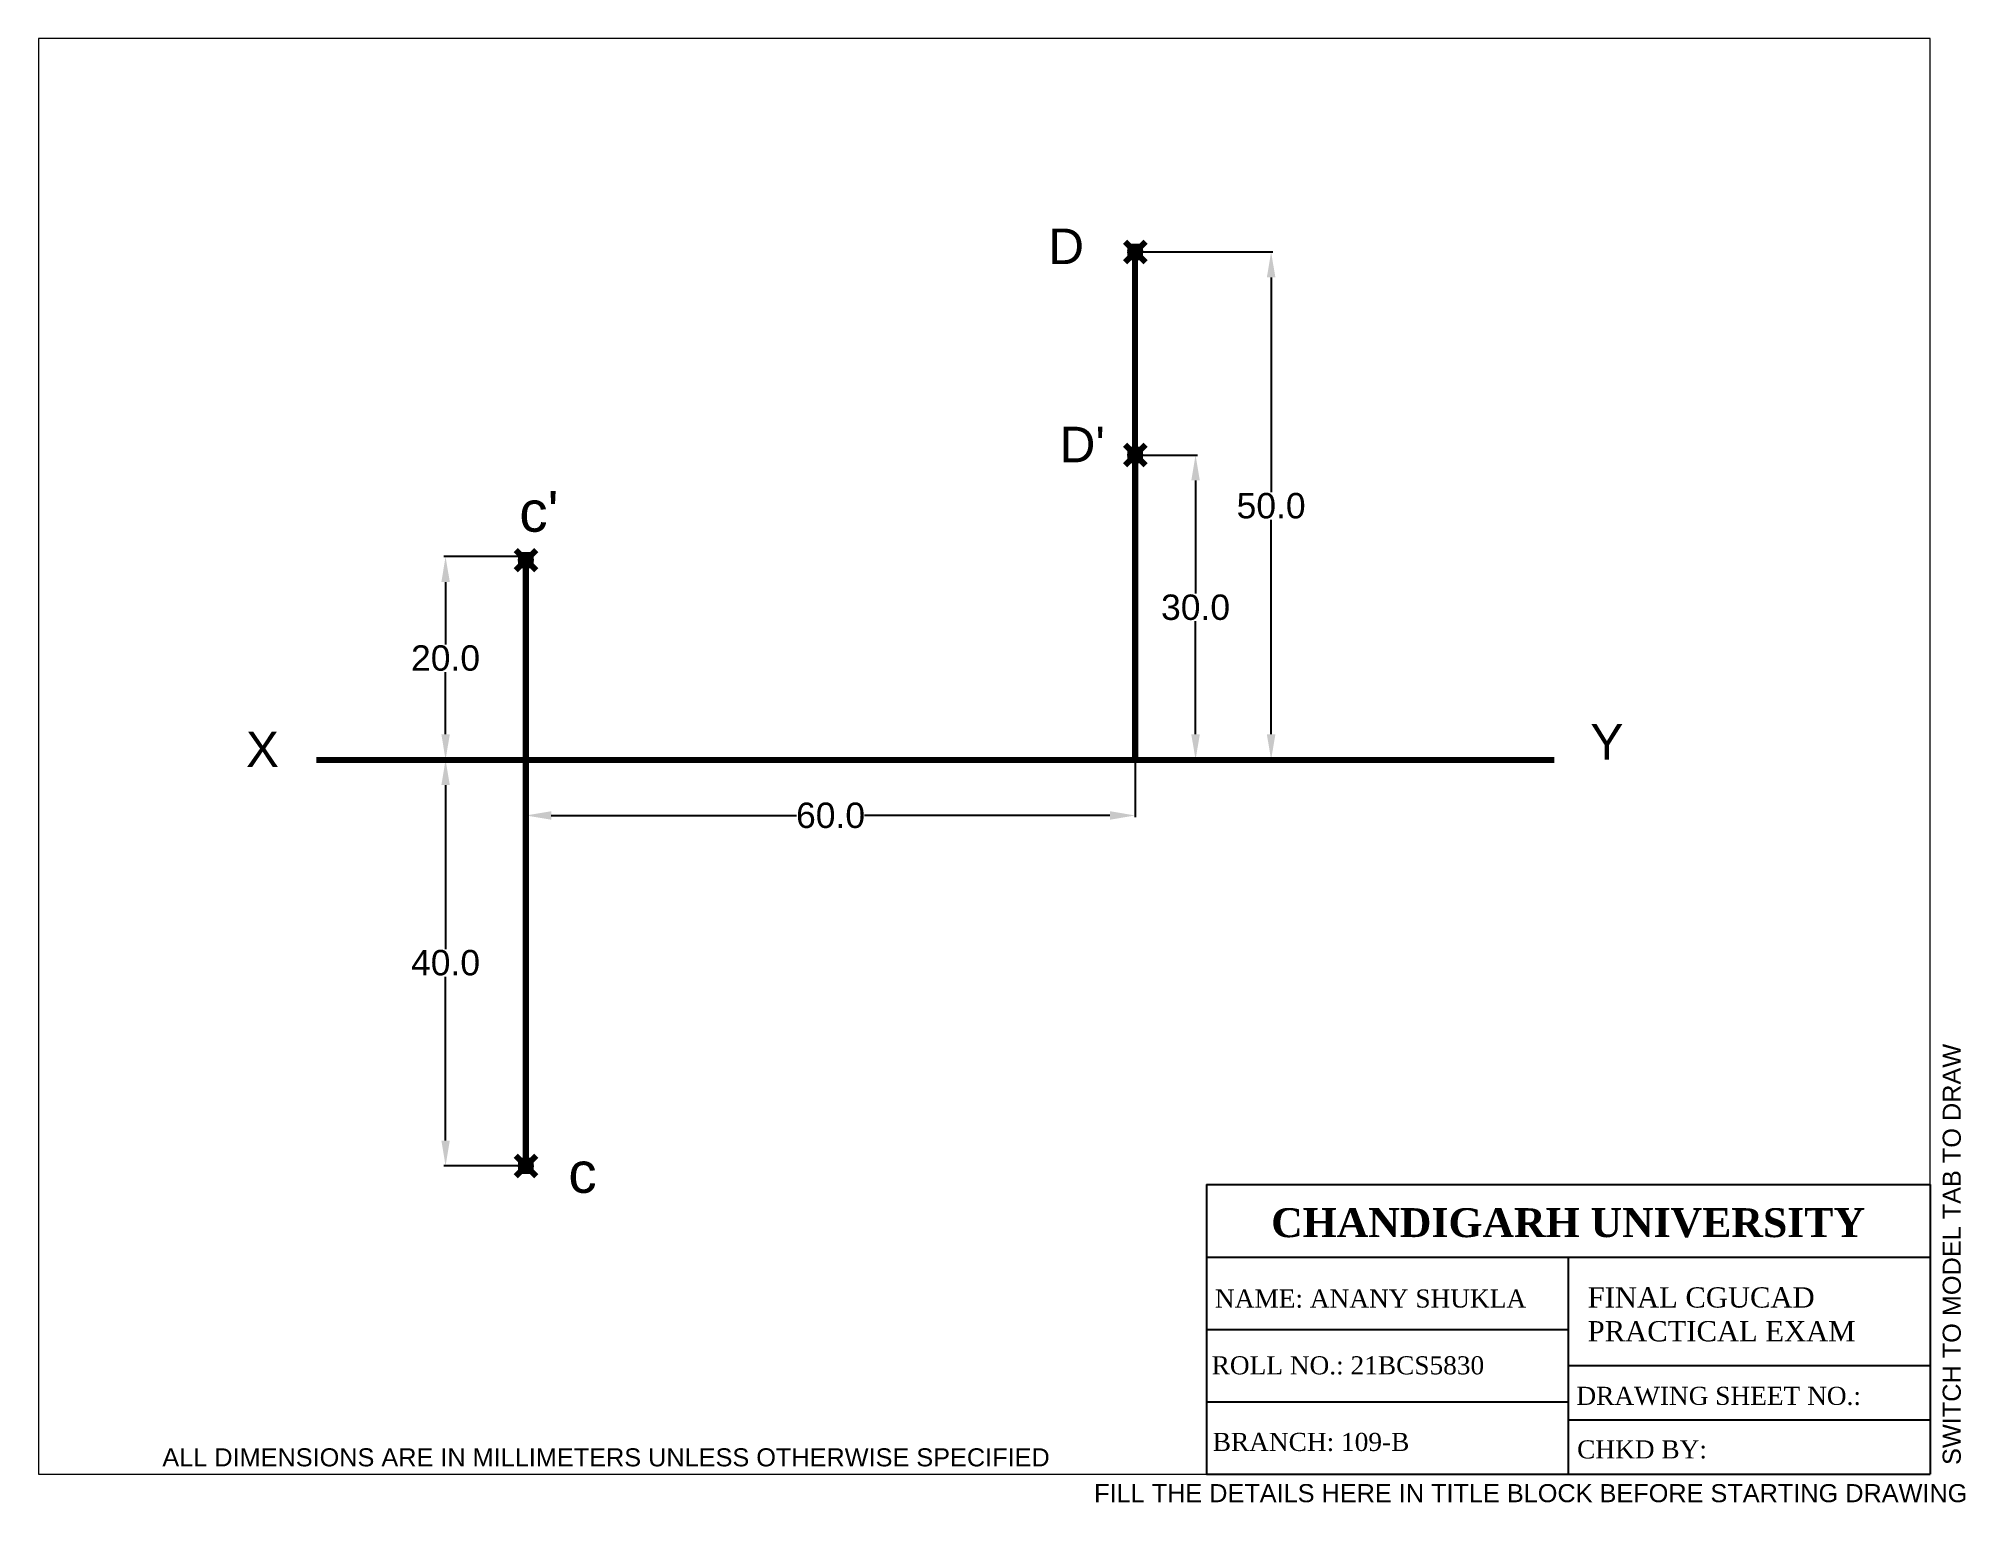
# Paper-space layout 'Layout1' of a CAD drawing. Header units: millimetres. Extents: x 0 to 266, y -4 to 198.
# The model-space entities are those that its viewports show. They can reach past a viewport. Long polylines and large blocks are cut down to what shows.
import ezdxf

# ---------------------------------------------------------------- set-up
doc = ezdxf.new("R2010")
doc.units = ezdxf.units.MM
doc.header["$PDMODE"] = 99
doc.linetypes.add('ACAD_ISO08W100', pattern=[36, 24, -3, 6, -3])
doc.layers.add('Comments', color=10, linetype='Continuous', lineweight=13, plot=False)
doc.layers.add('thick continuous', color=7, linetype='Continuous', lineweight=30)
doc.styles.get("Standard").update_dxf_attribs({"font": 'Arial.ttf'})
doc.dimstyles.get("Standard").update_dxf_attribs({"dimtxt": 2.5, "dimasz": 2.5, "dimexe": 0.18, "dimexo": 0.0625, "dimgap": 0.09, "dimtad": 0, "dimtih": 1, "dimtoh": 1, "dimdec": 1, "dimzin": 0, "dimdsep": 46, "dimtxsty": 'Standard', "dimcen": 0.09, "dimadec": 0, "dimazin": 0, "dimtfac": 1, "dimtdec": 1, "dimtofl": 0, "dimtmove": 0, "dimatfit": 3, "dimfxl": 1, "dimtolj": 1, "dimtzin": 0, "dimarcsym": 0})

# ---------------------------------------------------------------- blocks, each defined once
blk = doc.blocks.new('*D1')
at = {"layer": 'Defpoints', "color": 0, "transparency": 16777216}
for p in [(82.06, 177.19), (142.06, 177.19), (142.06, 171.7)]:
    blk.add_point(p, dxfattribs=at)
at = {"layer": 'thick continuous', "color": 0, "lineweight": -2, "transparency": 16777216}
for p, q in [((82.06, 177.12), (82.06, 171.52)), ((142.06, 177.12), (142.06, 171.52)), ((84.56, 171.7), (108.72, 171.7)), ((139.56, 171.7), (115.4, 171.7))]:
    blk.add_line(p, q, dxfattribs=at)
at = {"layer": 'thick continuous', "color": 0, "transparency": 16777216}
for points in [[(84.56, 172.12), (84.56, 171.28), (82.06, 171.7)], [(139.56, 172.12), (139.56, 171.28), (142.06, 171.7)]]:
    blk.add_solid(points, dxfattribs=at)
at = {"layer": 'thick continuous', "color": 0, "lineweight": 5, "transparency": 16777216, "insert": (112.06, 171.7), "char_height": 2.5, "attachment_point": 5}
blk.add_mtext('\\A1;60.0', dxfattribs=at)
blk = doc.blocks.new('*D2')
at = {"layer": 'Defpoints', "color": 0, "transparency": 16777216}
for p in [(82.06, 197.19), (74.15, 177.19), (82.06, 177.19)]:
    blk.add_point(p, dxfattribs=at)
at = {"layer": 'thick continuous', "color": 0, "lineweight": -2, "transparency": 16777216}
for p, q in [((82, 197.19), (73.97, 197.19)), ((74.15, 194.69), (74.15, 188.55)), ((74.15, 179.69), (74.15, 185.82)), ((82, 177.19), (73.97, 177.19))]:
    blk.add_line(p, q, dxfattribs=at)
at = {"layer": 'thick continuous', "color": 0, "transparency": 16777216}
for points in [[(73.74, 194.69), (74.57, 194.69), (74.15, 197.19)], [(73.74, 179.69), (74.57, 179.69), (74.15, 177.19)]]:
    blk.add_solid(points, dxfattribs=at)
at = {"layer": 'thick continuous', "color": 0, "lineweight": 5, "transparency": 16777216, "insert": (74.15, 187.19), "char_height": 2.5, "attachment_point": 5}
blk.add_mtext('\\A1;20.0', dxfattribs=at)
blk = doc.blocks.new('*D3')
at = {"layer": 'Defpoints', "color": 0, "transparency": 16777216}
for p in [(82.06, 177.19), (74.15, 137.19), (82.06, 137.19)]:
    blk.add_point(p, dxfattribs=at)
at = {"layer": 'thick continuous', "color": 0, "lineweight": -2, "transparency": 16777216}
for p, q in [((82, 177.19), (73.97, 177.19)), ((74.15, 174.69), (74.15, 158.55)), ((74.15, 139.69), (74.15, 155.82)), ((82, 137.19), (73.97, 137.19))]:
    blk.add_line(p, q, dxfattribs=at)
at = {"layer": 'thick continuous', "color": 0, "transparency": 16777216}
for points in [[(73.74, 174.69), (74.57, 174.69), (74.15, 177.19)], [(73.74, 139.69), (74.57, 139.69), (74.15, 137.19)]]:
    blk.add_solid(points, dxfattribs=at)
at = {"layer": 'thick continuous', "color": 0, "lineweight": 5, "transparency": 16777216, "insert": (74.15, 157.19), "char_height": 2.5, "attachment_point": 5}
blk.add_mtext('\\A1;40.0', dxfattribs=at)
blk = doc.blocks.new('*D4')
at = {"layer": 'Defpoints', "color": 0, "transparency": 16777216}
for p in [(142.06, 227.19), (142.06, 177.19), (155.44, 177.19)]:
    blk.add_point(p, dxfattribs=at)
at = {"layer": 'thick continuous', "color": 0, "lineweight": -2, "transparency": 16777216}
for p, q in [((142.12, 227.19), (155.62, 227.19)), ((155.44, 224.69), (155.44, 203.55)), ((155.44, 179.69), (155.44, 200.82)), ((142.12, 177.19), (155.62, 177.19))]:
    blk.add_line(p, q, dxfattribs=at)
at = {"layer": 'thick continuous', "color": 0, "transparency": 16777216}
for points in [[(155.02, 224.69), (155.86, 224.69), (155.44, 227.19)], [(155.02, 179.69), (155.86, 179.69), (155.44, 177.19)]]:
    blk.add_solid(points, dxfattribs=at)
at = {"layer": 'thick continuous', "color": 0, "lineweight": 5, "transparency": 16777216, "insert": (155.44, 202.19), "char_height": 2.5, "attachment_point": 5}
blk.add_mtext('\\A1;50.0', dxfattribs=at)
blk = doc.blocks.new('*D5')
at = {"layer": 'Defpoints', "color": 0, "transparency": 16777216}
for p in [(142.06, 207.19), (142.06, 177.19), (148, 177.19)]:
    blk.add_point(p, dxfattribs=at)
at = {"layer": 'thick continuous', "color": 0, "lineweight": -2, "transparency": 16777216}
for p, q in [((142.12, 207.19), (148.18, 207.19)), ((148, 204.69), (148, 193.55)), ((148, 179.69), (148, 190.82)), ((142.12, 177.19), (148.18, 177.19))]:
    blk.add_line(p, q, dxfattribs=at)
at = {"layer": 'thick continuous', "color": 0, "transparency": 16777216}
for points in [[(147.58, 204.69), (148.42, 204.69), (148, 207.19)], [(147.58, 179.69), (148.42, 179.69), (148, 177.19)]]:
    blk.add_solid(points, dxfattribs=at)
at = {"layer": 'thick continuous', "color": 0, "lineweight": 5, "transparency": 16777216, "insert": (148, 192.19), "char_height": 2.5, "attachment_point": 5}
blk.add_mtext('\\A1;30.0', dxfattribs=at)

msp = doc.modelspace()

# ---------------------------------------------------------------- linework, layer by layer
at = {"layer": 'thick continuous', "lineweight": 80}
for p, q in [((142.06, 177.19), (142.06, 227.19)), ((142.06, 177.19), (142.06, 207.19)), ((142.06, 207.19), (142.06, 177.19)), ((82.06, 177.19), (82.06, 197.19)), ((82.06, 197.19), (82.06, 177.19)), ((82.06, 196.84), (82.06, 161.72)), ((61.44, 177.19), (183.32, 177.19)), ((82.06, 177.19), (82.06, 137.19)), ((82.06, 137.19), (82.06, 177.19)), ((82.06, 177.19), (132.06, 177.19)), ((82.06, 177.19), (142.06, 177.19))]:
    msp.add_line(p, q, dxfattribs=at)
for p in [(142.06, 227.19), (142.06, 207.19), (82.06, 196.84), (82.06, 137.19)]:
    msp.add_point(p, dxfattribs=at)

# ---------------------------------------------------------------- texts
at = {"layer": 'thick continuous', "lineweight": 80, "width": 8.602, "attachment_point": 1}
for s, insert, char_height in [('D', (133.49, 229.5), 3.5), ("D'", (134.61, 209.98), 3.5), ("c'", (81.41, 203.64), 4), ('Y', (186.87, 180.7), 3.5), ('X', (54.49, 179.96), 3.5), ('c', (86.24, 138.54), 4)]:
    msp.add_mtext(s, dxfattribs=dict(at, insert=insert, char_height=char_height))

# ---------------------------------------------------------------- dimensions: what is measured, and where the dimension line sits
at = {"layer": 'thick continuous', "lineweight": 5}
for base, p1, p2, picture, middle in [((155.44, 177.19), (142.06, 227.19), (142.06, 177.19), '*D4', (155.44, 202.19)), ((148, 177.19), (142.06, 207.19), (142.06, 177.19), '*D5', (148, 192.19)), ((74.15, 177.19), (82.06, 197.19), (82.06, 177.19), '*D2', (74.15, 187.19)), ((74.15, 137.19), (82.06, 177.19), (82.06, 137.19), '*D3', (74.15, 157.19))]:
    dim = msp.add_linear_dim(base=base, p1=p1, p2=p2, angle=90, dimstyle='Standard', dxfattribs=at)
    dim.commit()
    dim.dimension.update_dxf_attribs({"geometry": picture, "text_midpoint": middle})
dim = msp.add_linear_dim(base=(142.06, 171.7), p1=(82.06, 177.19), p2=(142.06, 177.19), dimstyle='Standard', dxfattribs=at)
dim.commit()
dim.dimension.update_dxf_attribs({"geometry": '*D1', "text_midpoint": (112.06, 171.7)})

psp = doc.layouts.get("Layout1")

# ---------------------------------------------------------------- linework, layer by layer
for p, q in [((161.41, 40), (261.41, 40)), ((161.41, 40), (161.41, 0)), ((261.41, 40), (261.41, 0)), ((161.41, 30), (261.41, 30)), ((161.41, 30), (194.27, 30)), ((211.41, 30), (211.41, 0)), ((161.41, 20), (211.41, 20)), ((211.41, 15), (261.41, 15)), ((161.41, 10), (211.41, 10)), ((211.41, 7.5), (261.41, 7.5)), ((161.41, 0), (261.41, 0))]:
    psp.add_line(p, q)

# ---------------------------------------------------------------- texts
at = {"attachment_point": 1}
for s, width, insert, char_height in [('\\pxqc;{\\fTimes New Roman|b1|i0|c0|p18;CHANDIGARH UNIVERSITY}', 80.8177, (170.98, 36.75), 4), ('{\\fTimes New Roman|b0|i0|c0|p18;FINAL CGUCAD PRACTICAL EXAM}', 46.4985, (214.1, 25.81), 2.8)]:
    psp.add_mtext_dynamic_manual_height_columns(s, width=width, gutter_width=40, heights=[0], dxfattribs=dict(at, insert=insert, char_height=char_height))
at = {"linetype": 'ACAD_ISO08W100', "lineweight": 100, "char_height": 2.5, "attachment_point": 1}
for s, width, insert in [('{\\fTimes New Roman|b0|i0|c0|p18;NAME: ANANY SHUKLA }', 45.3199, (162.59, 25.51)), ('{\\fTimes New Roman|b0|i0|c0|p18;ROLL NO.: 21BCS5830}', 45.3199, (162.13, 16.28)), ('{\\fTimes New Roman|b0|i0|c0|p18;DRAWING SHEET NO.:}', 45.3199, (212.54, 12.06)), ('{\\fTimes New Roman|b0|i0|c0|p18;BRANCH: 109-B}', 45.3199, (162.28, 5.69)), ('{\\fTimes New Roman|b0|i0|c0|p18;CHKD BY: }', 47.9779, (212.64, 4.66))]:
    psp.add_mtext_dynamic_manual_height_columns(s, width=width, gutter_width=25, heights=[0], dxfattribs=dict(at, insert=insert))
at = {"layer": 'Comments'}
psp.add_text('SWITCH TO MODEL TAB TO DRAW', height=2.5, rotation=90, dxfattribs=at).set_placement((265.66, 1.26))
psp.add_text('FILL THE DETAILS HERE IN TITLE BLOCK BEFORE STARTING DRAWING', height=2.5, dxfattribs=at).set_placement((145.88, -3.89))
at = {"layer": 'thick continuous'}
psp.add_text('ALL DIMENSIONS ARE IN MILLIMETERS UNLESS OTHERWISE SPECIFIED', height=2.5, dxfattribs=at).set_placement((17.11, 1.06))

# ---------------------------------------------------------------- viewports
psp.add_viewport(center=(130.71, 99.21), size=(261.41, 198.4125), view_center_point=(127.2, 177.53), view_height=141.3633, dxfattribs=at)

doc.saveas('drawing.dxf')
